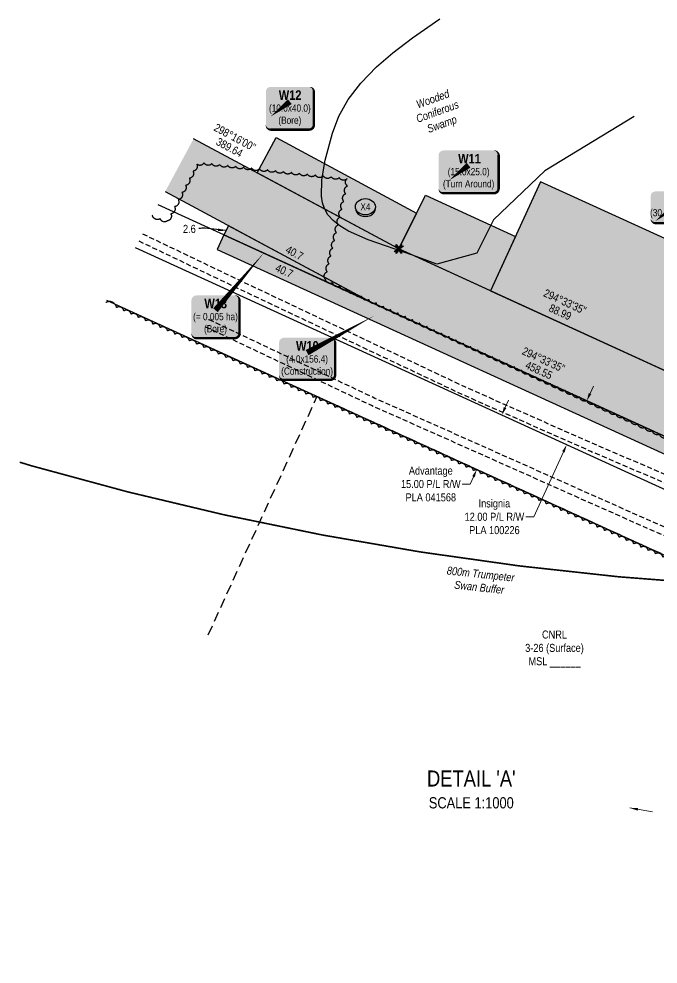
# Model space of a CAD drawing. Extents: x 333858 to 342713, y 6154085 to 6163590.
# Drawn here: x 335805 to 336603, y 6154241 to 6155421 of the extents above; entities that cross this region are included whole.
import ezdxf
from ezdxf.enums import TextEntityAlignment as Align

# ---------------------------------------------------------------- set-up
doc = ezdxf.new("R2010")
doc.units = 0
doc.header["$LTSCALE"] = 5
doc.header["$PDSIZE"] = 0.5
for name, pattern in [('0', [1, 1, 0]), ('DASHDOT2', [12.7, 6.35, -3.175, 0, -3.175]), ('foc-ACCESSROAD', [3.75, 2.5, -1.25]), ('UG_PIPE', [1.875, 1.25, -0.625])]:
    doc.linetypes.add(name, pattern=pattern)
doc.layers.get('Defpoints').update_dxf_attribs({"color": 9})
for name, color, linetype in [('AS-PIPE-UG', 44, 'UG_PIPE'), ('AS-WILDLIFE', 131, 'DASHDOT2'), ('C-WS', 13, 'foc-ACCESSROAD'), ('DETAIL-T', 7, 'Continuous'), ('F-RW', 190, 'Continuous'), ('L-BD', 7, 'Continuous'), ('L-BD1', 253, 'Continuous'), ('L-MON', 1, 'Continuous'), ('P-CROSSINGS', 250, 'Continuous'), ('P-PROPOSED', 10, 'Continuous'), ('P-PROPOSED-H', 21, 'Continuous'), ('P-TEMP-BLOCKS', 250, 'Continuous'), ('P-TEMP-BLUE', 146, 'Continuous'), ('P-TEMP-BLUE-T', 146, 'Continuous'), ('P-WORKAREA', 113, 'Continuous'), ('P-WORKAREA-H', 111, 'Continuous'), ('T-BUSH', 110, '0'), ('WETLAND', 143, 'Continuous'), ('WETLAND-T', 146, 'Continuous')]:
    doc.layers.add(name, color=color, linetype=linetype)
for name, color, linetype, lineweight in [('C-AR-T', 13, 'Continuous', 9), ('F-RW-T', 190, 'Continuous', 9), ('T-TEXT', 48, 'Continuous', 18)]:
    doc.layers.add(name, color=color, linetype=linetype, lineweight=lineweight)
doc.layers.add('P-TEMP-BLUE-H', color=7, linetype='Continuous', true_color=0x99e6ff)
doc.styles.add('80', font='ARIALN.TTF', dxfattribs={"height": 10})
doc.styles.add('80CG', font='ARIALN.TTF', dxfattribs={"height": 10})
doc.styles.add('80L', font='ARIALN.TTF', dxfattribs={"height": 10})
doc.styles.add('80LS', font='ARIALNI.TTF', dxfattribs={"height": 10})
doc.styles.add('BOLD', font='ARIALNB.TTF')
doc.styles.add('Crossing', font='ARIALN.TTF', dxfattribs={"height": 10})
doc.styles.get("Standard").update_dxf_attribs({"font": 'ARIALN.TTF'})
doc.dimstyles.new('Compass 5 000', dxfattribs={"dimscale": 5, "dimtxt": 9, "dimasz": 2, "dimexe": 0.2, "dimexo": 0.0625, "dimgap": 0.5, "dimtad": 0, "dimtih": 1, "dimtoh": 1, "dimzin": 0, "dimdsep": 46, "dimtxsty": '80CG', "dimcen": 0.1, "dimse1": 1, "dimse2": 1, "dimclrd": 256, "dimclrt": 256, "dimaunit": 1, "dimadec": 4, "dimazin": 0, "dimtfac": 0.06, "dimtofl": 0, "dimtmove": 0, "dimatfit": 1, "dimfxl": 0.2, "dimtolj": 1, "dimtzin": 0, "dimlwd": -1, "dimarcsym": 0})

# ---------------------------------------------------------------- blocks, each defined once
blk = doc.blocks.new('*U494')
at = {"true_color": 0x99e6ff}
h = blk.add_hatch(color=141, dxfattribs=at)
edge = h.paths.add_edge_path()
edge.add_line((-31.5, -34.9), (31.5, -34.9))
edge.add_arc((31.5, -28.9), 6, 270, 360)
edge.add_line((37.5, -28.9), (37.5, 12.5))
edge.add_arc((31.5, 12.5), 6, 0, 90)
edge.add_line((31.5, 18.5), (-31.5, 18.5))
edge.add_arc((-31.5, 12.5), 6, 90, 180)
edge.add_line((-37.5, 12.5), (-37.5, -28.9))
edge.add_arc((-31.5, -28.9), 6, 180, 270)
at = {"color": 250, "flags": 128}
blk.add_lwpolyline([(-31.5, -34.9, 3, 3, 0), (31.5, -34.9, 3, 3, 0.414214), (37.5, -28.9, 3, 3, 0), (37.5, 12.5, 3, 0, 0.414214), (31.5, 18.5, 0, 0, 0), (-31.5, 18.5, 0, 0, 0.414214), (-37.5, 12.5, 0, 0, 0), (-37.5, -28.9, 0, 3, 0.414214)], format="xyseb", close=True, dxfattribs=at)
at = {"flags": 128}
blk.add_lwpolyline([(-24.2, -18.7, 0, 7.5, 0), (0, 0, 0, 0, 0)], format="xyseb", dxfattribs=at)
at = {"color": 250}
for tag, p, height, style in [('TEMP_AREA_W1_001', (-9.2, 2.2), 12, 'BOLD'), ('ENTER_TEXT_001', (-30.7, -12.5), 9, '80')]:
    blk.add_attdef(tag, p, '', height=height, dxfattribs=dict(at, style=style))
blk = doc.blocks.new('*U493')
at = {"true_color": 0x99e6ff}
h = blk.add_hatch(color=141, dxfattribs=at)
edge = h.paths.add_edge_path()
edge.add_line((-24, -34.9), (24, -34.9))
edge.add_arc((24, -28.9), 6, 270, 360)
edge.add_line((30, -28.9), (30, 12.5))
edge.add_arc((24, 12.5), 6, 0, 90)
edge.add_line((24, 18.5), (-24, 18.5))
edge.add_arc((-24, 12.5), 6, 90, 180)
edge.add_line((-30, 12.5), (-30, -28.9))
edge.add_arc((-24, -28.9), 6, 180, 270)
at = {"color": 250, "flags": 128}
blk.add_lwpolyline([(-24, -34.9, 3, 3, 0), (24, -34.9, 3, 3, 0.414214), (30, -28.9, 3, 3, 0), (30, 12.5, 3, 0, 0.414214), (24, 18.5, 0, 0, 0), (-24, 18.5, 0, 0, 0.414214), (-30, 12.5, 0, 0, 0), (-30, -28.9, 0, 3, 0.414214)], format="xyseb", close=True, dxfattribs=at)
at = {"flags": 128}
blk.add_lwpolyline([(-24.2, -18.7, 0, 7.5, 0), (0, 0, 0, 0, 0)], format="xyseb", dxfattribs=at)
at = {"color": 250}
for tag, p, height, style in [('TEMP_AREA_W1_001', (-9.2, 2.2), 12, 'BOLD'), ('ENTER_TEXT_001', (-30.7, -12.5), 9, '80')]:
    blk.add_attdef(tag, p, '', height=height, dxfattribs=dict(at, style=style))
blk = doc.blocks.new('*U525')
at = {"true_color": 0x99e6ff}
h = blk.add_hatch(color=141, dxfattribs=at)
edge = h.paths.add_edge_path()
edge.add_line((-24, -34.9), (24, -34.9))
edge.add_arc((24, -28.9), 6, 270, 360)
edge.add_line((30, -28.9), (30, 12.5))
edge.add_arc((24, 12.5), 6, 0, 90)
edge.add_line((24, 18.5), (-24, 18.5))
edge.add_arc((-24, 12.5), 6, 90, 180)
edge.add_line((-30, 12.5), (-30, -28.9))
edge.add_arc((-24, -28.9), 6, 180, 270)
at = {"flags": 128}
blk.add_lwpolyline([(61.7, 73.2, 0, 7.5, 0), (0, 0, 0, 0, 0)], format="xyseb", dxfattribs=at)
at = {"color": 250, "flags": 128}
blk.add_lwpolyline([(-24, -34.9, 3, 3, 0), (24, -34.9, 3, 3, 0.414214), (30, -28.9, 3, 3, 0), (30, 12.5, 3, 0, 0.414214), (24, 18.5, 0, 0, 0), (-24, 18.5, 0, 0, 0.414214), (-30, 12.5, 0, 0, 0), (-30, -28.9, 0, 3, 0.414214)], format="xyseb", close=True, dxfattribs=at)
at = {"color": 250}
for tag, p, height, style in [('TEMP_AREA_W1_001', (-9.2, 2.2), 12, 'BOLD'), ('ENTER_TEXT_001', (-30.7, -12.5), 9, '80')]:
    blk.add_attdef(tag, p, '', height=height, dxfattribs=dict(at, style=style))
blk = doc.blocks.new('*U500')
at = {"true_color": 0x99e6ff}
h = blk.add_hatch(color=141, dxfattribs=at)
edge = h.paths.add_edge_path()
edge.add_line((-24, -21.1), (24, -21.1))
edge.add_arc((24, -15.1), 6, 270, 360)
edge.add_line((30, -15.1), (30, 12.5))
edge.add_arc((24, 12.5), 6, 0, 90)
edge.add_line((24, 18.5), (-24, 18.5))
edge.add_arc((-24, 12.5), 6, 90, 180)
edge.add_line((-30, 12.5), (-30, -15.1))
edge.add_arc((-24, -15.1), 6, 180, 270)
at = {"color": 250, "flags": 128}
blk.add_lwpolyline([(-24, -21.1, 3, 3, 0), (24, -21.1, 3, 3, 0.414214), (30, -15.1, 3, 3, 0), (30, 12.5, 3, 0, 0.414214), (24, 18.5, 0, 0, 0), (-24, 18.5, 0, 0, 0.414214), (-30, 12.5, 0, 0, 0), (-30, -15.1, 0, 3, 0.414214)], format="xyseb", close=True, dxfattribs=at)
at = {"flags": 128}
blk.add_lwpolyline([(-24.2, -18.7, 0, 7.5, 0), (0, 0, 0, 0, 0)], format="xyseb", dxfattribs=at)
at = {"color": 250}
for tag, p, height, style in [('TEMP_AREA_W1_001', (-9.2, 2.2), 12, 'BOLD'), ('ENTER_TEXT_001', (-30.7, -12.5), 9, '80')]:
    blk.add_attdef(tag, p, '', height=height, dxfattribs=dict(at, style=style))
blk = doc.blocks.new('*U524')
h = blk.add_hatch(color=111)
edge = h.paths.add_edge_path()
edge.add_line((-29, -34), (29, -34))
edge.add_arc((29, -28), 6, 270, 360)
edge.add_line((35, -28), (35, 12.5))
edge.add_arc((29, 12.5), 6, 0, 90)
edge.add_line((29, 18.5), (-29, 18.5))
edge.add_arc((-29, 12.5), 6, 90, 180)
edge.add_line((-35, 12.5), (-35, -28))
edge.add_arc((-29, -28), 6, 180, 270)
at = {"flags": 128}
blk.add_lwpolyline([(84.5, 46.4, 0, 7.5, 0), (0, 0, 0, 0, 0)], format="xyseb", dxfattribs=at)
at = {"color": 250, "flags": 128}
blk.add_lwpolyline([(-29, -34, 3, 3, 0), (29, -34, 3, 3, 0.414214), (35, -28, 3, 3, 0), (35, 12.5, 3, 0, 0.414214), (29, 18.5, 0, 0, 0), (-29, 18.5, 0, 0, 0.414214), (-35, 12.5, 0, 0, 0), (-35, -28, 0, 3, 0.414214)], format="xyseb", close=True, dxfattribs=at)
at = {"color": 250}
for tag, p, height, style in [('TEMP_AREA_W1_001', (-9.2, 2.2), 12, 'BOLD'), ('ENTER_TEXT_001', (-30.7, -12.5), 9, '80')]:
    blk.add_attdef(tag, p, '', height=height, dxfattribs=dict(at, style=style))
blk = doc.blocks.new('TEMP')
h = blk.add_hatch(color=255)
h.dxf.hatch_style = 1
h.paths.add_polyline_path([(0, 0.25), (-0.67, 1.15), (-0.67, 0.67), (-1.15, 0.67), (-0.25, 0), (-1.15, -0.67), (-0.67, -0.67), (-0.67, -1.15), (0, -0.25), (0.67, -1.15), (0.67, -0.67), (1.15, -0.67), (0.25, 0), (1.15, 0.67), (0.67, 0.67), (0.67, 1.15)])
h.paths.add_polyline_path([(0.57, 0.85), (0.57, 0.57), (0.85, 0.57), (0.08, 0), (0.85, -0.57), (0.57, -0.57), (0.57, -0.85), (0, -0.08), (-0.57, -0.85), (-0.57, -0.57), (-0.85, -0.57), (-0.08, 0), (-0.85, 0.57), (-0.57, 0.57), (-0.57, 0.85), (0, 0.08)], flags=16)
h = blk.add_hatch(color=1)
h.dxf.hatch_style = 1
h.paths.add_polyline_path([(0, 0.08), (-0.57, 0.85), (-0.57, 0.57), (-0.85, 0.57), (-0.08, 0), (-0.85, -0.57), (-0.57, -0.57), (-0.57, -0.85), (0, -0.08), (0.57, -0.85), (0.57, -0.57), (0.85, -0.57), (0.08, 0), (0.85, 0.57), (0.57, 0.57), (0.57, 0.85)])
at = {"color": 1}
for p, q in [((-0.08, 0), (0.08, 0)), ((0, 0.08), (0, -0.08))]:
    blk.add_line(p, q, dxfattribs=at)
at = {"color": 255, "flags": 128}
blk.add_lwpolyline([(-0.25, 0), (-1.15, 0.67), (-0.67, 0.67), (-0.67, 1.15), (0, 0.25), (0.67, 1.15), (0.67, 0.67), (1.15, 0.67), (0.25, 0), (1.15, -0.67), (0.67, -0.67), (0.67, -1.15), (0, -0.25), (-0.67, -1.15), (-0.67, -0.67), (-1.15, -0.67)], close=True, dxfattribs=at)
at = {"color": 1, "flags": 128}
blk.add_lwpolyline([(-0.08, 0), (-0.85, 0.57), (-0.57, 0.57), (-0.57, 0.85), (0, 0.08), (0.57, 0.85), (0.57, 0.57), (0.85, 0.57), (0.08, 0), (0.85, -0.57), (0.57, -0.57), (0.57, -0.85), (0, -0.08), (-0.57, -0.85), (-0.57, -0.57), (-0.85, -0.57)], close=True, dxfattribs=at)
blk = doc.blocks.new('xing2')
h = blk.add_hatch(color=50)
h.dxf.hatch_style = 1
edge = h.paths.add_edge_path()
edge.add_ellipse((0, 0), major_axis=(-12.5, 0), ratio=0.816297, start_angle=0, end_angle=360)
h = blk.add_hatch(color=250)
h.dxf.hatch_style = 1
edge = h.paths.add_edge_path()
edge.add_ellipse((0, -2), major_axis=(-12.5, 0), ratio=0.816297, start_angle=0, end_angle=180)
edge.add_line((12.5, -2), (12.5, 0))
edge.add_ellipse((0, 0), major_axis=(-12.5, 0), ratio=0.816297, start_angle=0, end_angle=180, ccw=False)
edge.add_line((-12.5, 0), (-12.5, -2))
at = {"color": 250}
blk.add_ellipse((0, 0), major_axis=(-12.5, 0), ratio=0.816297, dxfattribs=at)
blk.add_ellipse((0, -2), major_axis=(-12.5, 0), ratio=0.816297, start_param=0, end_param=3.141593, dxfattribs=at)
at = {"color": 250, "style": 'Crossing'}
blk.add_attdef('CROSSING', text='', height=9, dxfattribs=at).set_placement((0.1, 0), align=Align.MIDDLE_CENTER)
at = {"color": 250, "style": 'Crossing', "flags": 1}
for tag, p in [('OWNER', (0.1, -12.5)), ('DESCRIPTION', (0.1, -25.8)), ('LOCATION', (0.1, -39.3)), ('DWG_REF', (0.1, -52.8))]:
    blk.add_attdef(tag, text='', height=9, dxfattribs=at).set_placement(p, align=Align.MIDDLE_CENTER)
blk = doc.blocks.new('*D665')
at = {"layer": 'Defpoints', "color": 0, "transparency": 16777216}
for p in [(336418.9, 6154921.5), (336376.7, 6154858.3), (336387.7, 6154853.3)]:
    blk.add_point(p, dxfattribs=at)
at = {"layer": 'F-RW-T', "transparency": 16777216}
for p, q in [((336412, 6154935.6), (336416.2, 6154944.7)), ((336372.6, 6154849.2), (336368.4, 6154840.1)), ((336368.4, 6154840.1), (336358.4, 6154840.1))]:
    blk.add_line(p, q, dxfattribs=at)
for points in [[(336410.5, 6154936.3), (336413.6, 6154934.9), (336407.9, 6154926.5)], [(336371, 6154849.9), (336374.1, 6154848.5), (336376.7, 6154858.3)]]:
    blk.add_solid(points, dxfattribs=at)
at = {"layer": 'F-RW-T', "transparency": 16777216, "insert": (336319.3, 6154840.1), "char_height": 10, "attachment_point": 5, "style": '80CG'}
blk.add_mtext('\\A1;Advantage\\P15.00 P/L R/W\\PPLA 041568', dxfattribs=at)
blk = doc.blocks.new('*D666')
at = {"layer": 'Defpoints', "color": 0, "transparency": 16777216}
for p in [(336513.9, 6154944), (336552.3, 6154926.5), (336527.4, 6154871.9)]:
    blk.add_point(p, dxfattribs=at)
at = {"layer": 'F-RW-T', "transparency": 16777216}
for p, q in [((336518.1, 6154953.1), (336522.3, 6154962.2)), ((336484.9, 6154880.3), (336447.8, 6154799.2)), ((336447.8, 6154799.2), (336437.8, 6154799.2))]:
    blk.add_line(p, q, dxfattribs=at)
for points in [[(336516.6, 6154953.8), (336519.6, 6154952.4), (336513.9, 6154944)], [(336483.3, 6154881), (336486.4, 6154879.6), (336489, 6154889.4)]]:
    blk.add_solid(points, dxfattribs=at)
at = {"layer": 'F-RW-T', "transparency": 16777216, "insert": (336398.7, 6154799.2), "char_height": 10, "attachment_point": 5, "style": '80CG'}
blk.add_mtext('\\A1;Insignia\\P12.00 P/L R/W\\PPLA 100226', dxfattribs=at)

msp = doc.modelspace()

# ---------------------------------------------------------------- hatches: boundary and pattern name
at = {"layer": 'P-PROPOSED-H'}
h = msp.add_hatch(color=256, dxfattribs=at)
h.dxf.hatch_style = 1
h.paths.add_polyline_path([(336941.996, 6154240.671), (337204.632, 6154821.94), (336937.292, 6154942.706), (336816.115, 6154998.077), (336683.876, 6154948.787), (336279.256, 6155133.691), (336023.215, 6155271.363), (335987.704, 6155205.319), (336245.887, 6155066.496), (336589.854, 6154909.309), (336680.961, 6154867.675), (336813.201, 6154916.966), (336906.274, 6154874.436), (337037.084, 6154815.346), (336805.328, 6154302.422)])
at = {"layer": 'P-TEMP-BLUE-H'}
h = msp.add_hatch(color=256, dxfattribs=at)
h.dxf.hatch_style = 1
h.paths.add_polyline_path([(336279.256, 6155133.691), (336102.43, 6155228.769), (336126.099, 6155272.801), (336301.505, 6155178.486)])
h = msp.add_hatch(color=256, dxfattribs=at)
h.dxf.hatch_style = 1
h.paths.add_polyline_path([(336729.167, 6155092.978), (336456.362, 6155217.644), (336394.028, 6155081.242), (336666.834, 6154956.575)])
h = msp.add_hatch(color=256, dxfattribs=at)
h.dxf.hatch_style = 1
h.paths.add_polyline_path([(336394.028, 6155081.242), (336279.256, 6155133.691), (336312.63, 6155200.883), (336425.195, 6155149.443)])
h = msp.add_hatch(color=256, dxfattribs=at)
h.dxf.hatch_style = 1
h.paths.add_polyline_path([(336060.692, 6155151.126), (336245.887, 6155066.496), (336066.916, 6155162.703)])
at = {"layer": 'P-WORKAREA-H'}
h = msp.add_hatch(color=256, dxfattribs=at)
h.dxf.hatch_style = 1
h.paths.add_polyline_path([(336060.692, 6155151.126), (336052.381, 6155132.939), (336763.414, 6154808.011), (336771.724, 6154826.198)])

# ---------------------------------------------------------------- linework, layer by layer
at = {"layer": 'AS-PIPE-UG', "flags": 128}
for points in [[(335959.367, 6155152.609), (336079.717, 6155095.06), (336362.355, 6154961.398), (336523.21, 6154890.165), (336702.082, 6154813.836), (336843.758, 6154751.575), (336997.83, 6154677.884), (337246.531, 6154567.134), (337277.538, 6154553.079)], [(335954.628, 6155143.793), (336075.423, 6155086.031), (336358.193, 6154952.306), (336519.223, 6154880.996), (336698.108, 6154804.661), (336839.588, 6154742.486), (336993.638, 6154668.806), (337242.463, 6154558.001), (337273.422, 6154543.968)], [(337249.861, 6154491.812), (337223.985, 6154503.696), (336989.482, 6154607.388), (336804.252, 6154688.323), (336638.533, 6154763.041), (336490.472, 6154828.87), (336245.452, 6154938.056), (336037.876, 6155036.436)], [(337253.977, 6154500.924), (337228.093, 6154512.811), (336993.505, 6154616.541), (336808.308, 6154697.461), (336642.618, 6154772.166), (336494.533, 6154838.006), (336249.628, 6154947.141), (336042.158, 6155045.471)]]:
    msp.add_lwpolyline(points, dxfattribs=at)
at = {"layer": 'AS-WILDLIFE', "const_width": 2, "flags": 128}
msp.add_lwpolyline([(336708.49, 6154346.176), (336750.316, 6154377.548), (336836.742, 6154440.594), (336924.882, 6154501.221), (337014.67, 6154559.381), (337106.036, 6154615.03), (337198.909, 6154668.124), (337293.219, 6154718.623), (337046.314, 6154707.143), (337001.899, 6154706.894), (336926.991, 6154706.889), (336802.474, 6154708.822), (336678.078, 6154714.632), (336553.923, 6154724.313), (336430.13, 6154737.857), (336306.819, 6154755.249), (336184.109, 6154776.473), (336062.12, 6154801.509), (335940.97, 6154830.332), (335820.777, 6154862.914), (335806.052, 6154867.402)], dxfattribs=at)
at = {"layer": 'C-WS', "flags": 128}
msp.add_lwpolyline([(337238.515, 6154466.695), (336809.155, 6154660.694), (336177.17, 6154949.499), (336039.588, 6154648.408)], dxfattribs=at)
at = {"layer": 'F-RW', "flags": 128}
for points in [[(337294.081, 6154589.7), (336864.993, 6154783.576), (335978.709, 6155188.591)], [(335950.246, 6155135.643), (336840.176, 6154728.962), (337269.385, 6154535.031)]]:
    msp.add_lwpolyline(points, dxfattribs=at)
at = {"layer": 'F-RW'}
for points in [[(335950.246, 6155135.643), (336840.176, 6154728.962), (337269.385, 6154535.031)], [(337238.515, 6154466.695), (336809.155, 6154660.694), (335914.668, 6155069.457)]]:
    msp.add_lwpolyline(points, dxfattribs=at)
at = {"layer": 'P-PROPOSED', "flags": 128}
for points in [[(336941.996, 6154240.671), (337204.632, 6154821.94), (336937.292, 6154942.706), (336816.115, 6154998.077), (336683.876, 6154948.787), (336279.256, 6155133.691), (336023.215, 6155271.363)], [(335987.704, 6155205.319), (336245.887, 6155066.496), (336589.854, 6154909.309), (336680.961, 6154867.675), (336813.201, 6154916.966), (336906.274, 6154874.436), (337037.084, 6154815.346), (336805.328, 6154302.422)]]:
    msp.add_lwpolyline(points, dxfattribs=at)
at = {"layer": 'P-TEMP-BLUE', "flags": 128}
for points in [[(336279.256, 6155133.691), (336102.43, 6155228.769), (336126.099, 6155272.801), (336301.505, 6155178.486)], [(336729.167, 6155092.978), (336456.362, 6155217.644), (336394.028, 6155081.242), (336666.834, 6154956.575)], [(336394.028, 6155081.242), (336279.256, 6155133.691), (336312.63, 6155200.883), (336425.195, 6155149.443)]]:
    msp.add_lwpolyline(points, close=True, dxfattribs=at)
msp.add_lwpolyline([(336060.692, 6155151.126), (336245.887, 6155066.496), (336066.916, 6155162.703), (336060.692, 6155151.126)], dxfattribs=at)
at = {"layer": 'P-WORKAREA', "flags": 128}
msp.add_lwpolyline([(336060.692, 6155151.126), (336052.381, 6155132.939), (336763.414, 6154808.011), (336771.724, 6154826.198)], close=True, dxfattribs=at)
at = {"layer": 'T-BUSH', "flags": 128}
for points in [[(337295.337, 6154592.481, -0.32690206), (337290.024, 6154597.354, -0.52056705), (337280.872, 6154601.379, -0.52056705), (337271.72, 6154605.404, -0.52056705), (337262.568, 6154609.429, -0.52056705), (337253.416, 6154613.454, -0.52056705), (337244.263, 6154617.478, -0.52056705), (337235.111, 6154621.503, -0.52056705), (337225.959, 6154625.528, -0.52056705), (337216.807, 6154629.553, -0.52056705), (337207.656, 6154633.58, -0.52056705), (337198.507, 6154637.611, -0.52056705), (337189.357, 6154641.642, -0.52056705), (337180.208, 6154645.673, -0.52056705), (337171.058, 6154649.704, -0.52056705), (337161.909, 6154653.735, -0.52056705), (337152.76, 6154657.766, -0.52056705), (337143.61, 6154661.798, -0.52056705), (337134.461, 6154665.829, -0.52056705), (337125.312, 6154669.86, -0.52056705), (337116.162, 6154673.891, -0.52056705), (337107.013, 6154677.922, -0.52056705), (337097.863, 6154681.953, -0.52056705), (337088.714, 6154685.984, -0.52056705), (337079.565, 6154690.015, -0.52056705), (337070.415, 6154694.046, -0.52056705), (337061.266, 6154698.077, -0.52056705), (337052.117, 6154702.108, -0.52056705), (337042.967, 6154706.139, -0.52056705), (337033.818, 6154710.171, -0.52056705), (337024.669, 6154714.202, -0.52056705), (337015.519, 6154718.233, -0.52056705), (337006.37, 6154722.264, -0.52056705), (336997.22, 6154726.295, -0.52056705), (336988.071, 6154730.326, -0.52056705), (336978.922, 6154734.357, -0.52056705), (336969.772, 6154738.388, -0.52056705), (336960.623, 6154742.419, -0.52056705), (336951.474, 6154746.45, -0.52056705), (336942.324, 6154750.481, -0.52056705), (336933.175, 6154754.513, -0.52056705), (336924.025, 6154758.544, -0.52056705), (336914.876, 6154762.575, -0.52056705), (336905.727, 6154766.606, -0.52056705), (336896.577, 6154770.637, -0.52056705), (336887.428, 6154774.668, -0.52056705), (336878.279, 6154778.699, -0.52056705), (336869.129, 6154782.73, -0.52056705), (336859.98, 6154786.761, -0.52056705), (336850.831, 6154790.792, -0.52056705), (336841.681, 6154794.823, -0.52056705), (336832.532, 6154798.854, -0.52056705), (336823.382, 6154802.886, -0.52056705), (336814.233, 6154806.917, -0.52056705), (336805.084, 6154810.948, -0.52056705), (336795.934, 6154814.979, -0.52056705), (336786.785, 6154819.01, -0.52056705), (336777.636, 6154823.041, -0.52056705), (336768.486, 6154827.072, -0.52056705), (336759.337, 6154831.103, -0.52056705), (336750.25, 6154835.272, -0.52056705), (336741.176, 6154839.472, -0.52056705), (336732.103, 6154843.671, -0.52056705), (336723.03, 6154847.871, -0.52056705), (336713.957, 6154852.071, -0.52056705), (336704.884, 6154856.27, -0.52056705), (336695.81, 6154860.47, -0.52056705), (336686.737, 6154864.67, -0.52056705), (336677.664, 6154868.87, -0.52056705), (336668.591, 6154873.069, -0.52056705), (336659.518, 6154877.269, -0.52056705), (336650.444, 6154881.469, -0.52056705), (336641.371, 6154885.668, -0.52056705), (336632.298, 6154889.868, -0.52056705), (336623.225, 6154894.068, -0.52056705), (336614.152, 6154898.268, -0.52056705), (336605.078, 6154902.467, -0.52056705), (336596.005, 6154906.667, -0.52056705), (336586.932, 6154910.867, -0.52056705), (336577.859, 6154915.066, -0.52056705), (336568.786, 6154919.266, -0.52056705), (336559.712, 6154923.466, -0.52056705), (336550.639, 6154927.666, -0.52056705), (336541.566, 6154931.865, -0.52056705), (336532.493, 6154936.065, -0.52056705), (336523.42, 6154940.265, -0.52056705), (336514.346, 6154944.464, -0.52056705), (336505.273, 6154948.664, -0.52056705), (336496.2, 6154952.864, -0.52056705), (336487.127, 6154957.064, -0.52056705), (336478.054, 6154961.263, -0.52056705), (336468.98, 6154965.463, -0.52056705), (336459.907, 6154969.663, -0.52056705), (336450.834, 6154973.862, -0.52056705), (336441.761, 6154978.062, -0.52056705), (336432.687, 6154982.262, -0.52056705), (336423.614, 6154986.462, -0.52056705), (336414.541, 6154990.661, -0.52056705), (336405.468, 6154994.861, -0.52056705), (336396.395, 6154999.061, -0.52056705), (336387.321, 6155003.26, -0.52056705), (336378.248, 6155007.46, -0.52056705), (336369.175, 6155011.66, -0.52056705), (336360.102, 6155015.86, -0.52056705), (336351.029, 6155020.059, -0.52056705), (336341.955, 6155024.259, -0.52056705), (336332.882, 6155028.459, -0.52056705), (336323.809, 6155032.658, -0.52056705), (336314.736, 6155036.858, -0.52056705), (336305.663, 6155041.058, -0.52056705), (336296.589, 6155045.258, -0.52056705), (336287.516, 6155049.457, -0.52056705), (336278.443, 6155053.657, -0.52056705), (336269.37, 6155057.857, -0.52056705), (336260.297, 6155062.056, -0.52056705), (336251.223, 6155066.256, -0.52056705), (336242.15, 6155070.456, -0.52056705), (336233.077, 6155074.655, -0.52056705), (336224.004, 6155078.855, -0.52056705), (336214.931, 6155083.055, -0.52056705), (336205.857, 6155087.255, -0.52056705), (336196.784, 6155091.454, -0.52056705), (336187.762, 6155095.679, -0.52056705), (336190.058, 6155105.41, -0.52056705), (336192.354, 6155115.141, -0.52056705), (336194.649, 6155124.872, -0.52056705), (336196.945, 6155134.603, -0.52056705), (336199.241, 6155144.334, -0.52056705), (336201.537, 6155154.064, -0.52056705), (336203.832, 6155163.795, -0.52056705), (336206.128, 6155173.526, -0.52056705), (336208.424, 6155183.257, -0.52056705), (336210.719, 6155192.988, -0.52056705), (336213.015, 6155202.719, -0.52056705), (336215.311, 6155212.45, -0.52056705), (336214.89, 6155221.538, -0.52056705), (336204.978, 6155222.752, -0.52056705), (336195.039, 6155223.842, -0.52056705), (336185.101, 6155224.931, -0.52056705), (336175.162, 6155226.021, -0.52056705), (336165.224, 6155227.111, -0.52056705), (336155.285, 6155228.201, -0.52056705), (336145.347, 6155229.29, -0.52056705), (336135.408, 6155230.38, -0.52056705), (336125.47, 6155231.47, -0.52056705), (336115.531, 6155232.56, -0.52056705), (336105.593, 6155233.649, -0.52056705), (336095.654, 6155234.739, -0.52056705), (336085.716, 6155235.829, -0.52056705), (336075.778, 6155236.918, -0.52056705), (336065.839, 6155238.008, -0.52056705), (336055.901, 6155239.098, -0.52056705), (336045.962, 6155240.188, -0.52056705), (336036.024, 6155241.277, -0.52056705), (336027.058, 6155239.663, -0.52056705), (336022.445, 6155230.792, -0.52056705), (336017.832, 6155221.922, -0.52056705), (336013.219, 6155213.052, -0.52056705), (336008.606, 6155204.182, -0.52056705), (336003.993, 6155195.311, -0.52056705), (335999.381, 6155186.441, -0.52056705), (335994.768, 6155177.571, -0.52056705), (335990.155, 6155168.701, -0.52056705), (335981.518, 6155171.357, -0.52056705), (335971.578, 6155175.791)], [(337237.28, 6154463.962, 0.52056705), (337228.169, 6154468.078, 0.52056705), (337219.058, 6154472.195, 0.52056705), (337209.947, 6154476.312, 0.52056705), (337200.836, 6154480.429, 0.52056705), (337191.725, 6154484.545, 0.52056705), (337182.613, 6154488.662, 0.52056705), (337173.502, 6154492.779, 0.52056705), (337164.391, 6154496.896, 0.52056705), (337155.28, 6154501.012, 0.52056705), (337146.169, 6154505.129, 0.52056705), (337137.058, 6154509.246, 0.52056705), (337127.946, 6154513.362, 0.52056705), (337118.835, 6154517.479, 0.52056705), (337109.724, 6154521.596, 0.52056705), (337100.613, 6154525.713, 0.52056705), (337091.502, 6154529.829, 0.52056705), (337082.391, 6154533.946, 0.52056705), (337073.279, 6154538.063, 0.52056705), (337064.168, 6154542.179, 0.52056705), (337055.057, 6154546.296, 0.52056705), (337045.946, 6154550.413, 0.52056705), (337036.835, 6154554.53, 0.52056705), (337027.724, 6154558.646, 0.52056705), (337018.612, 6154562.763, 0.52056705), (337009.501, 6154566.88, 0.52056705), (337000.39, 6154570.996, 0.52056705), (336991.279, 6154575.113, 0.52056705), (336982.168, 6154579.23, 0.52056705), (336973.057, 6154583.347, 0.52056705), (336963.946, 6154587.463, 0.52056705), (336954.834, 6154591.58, 0.52056705), (336945.723, 6154595.697, 0.52056705), (336936.612, 6154599.813, 0.52056705), (336927.501, 6154603.93, 0.52056705), (336918.39, 6154608.047, 0.52056705), (336909.279, 6154612.164, 0.52056705), (336900.167, 6154616.28, 0.52056705), (336891.056, 6154620.397, 0.52056705), (336881.945, 6154624.514, 0.52056705), (336872.834, 6154628.631, 0.52056705), (336863.723, 6154632.747, 0.52056705), (336854.612, 6154636.864, 0.52056705), (336845.5, 6154640.981, 0.52056705), (336836.389, 6154645.097, 0.52056705), (336827.278, 6154649.214, 0.52056705), (336818.167, 6154653.331, 0.52056705), (336809.056, 6154657.448, 0.52056705), (336799.96, 6154661.598, 0.52056705), (336790.867, 6154665.754, 0.52056705), (336781.773, 6154669.909, 0.52056705), (336772.68, 6154674.065, 0.52056705), (336763.586, 6154678.22, 0.52056705), (336754.493, 6154682.376, 0.52056705), (336745.399, 6154686.532, 0.52056705), (336736.306, 6154690.687, 0.52056705), (336727.212, 6154694.843, 0.52056705), (336718.118, 6154698.998, 0.52056705), (336709.025, 6154703.154, 0.52056705), (336699.931, 6154707.309, 0.52056705), (336690.838, 6154711.465, 0.52056705), (336681.744, 6154715.62, 0.52056705), (336672.651, 6154719.776, 0.52056705), (336663.557, 6154723.932, 0.52056705), (336654.464, 6154728.087, 0.52056705), (336645.37, 6154732.243, 0.52056705), (336636.277, 6154736.398, 0.52056705), (336627.183, 6154740.554, 0.52056705), (336618.09, 6154744.709, 0.52056705), (336608.996, 6154748.865, 0.52056705), (336599.903, 6154753.021, 0.52056705), (336590.809, 6154757.176, 0.52056705), (336581.716, 6154761.332, 0.52056705), (336572.622, 6154765.487, 0.52056705), (336563.529, 6154769.643, 0.52056705), (336554.435, 6154773.798, 0.52056705), (336545.342, 6154777.954, 0.52056705), (336536.248, 6154782.109, 0.52056705), (336527.155, 6154786.265, 0.52056705), (336518.061, 6154790.421, 0.52056705), (336508.968, 6154794.576, 0.52056705), (336499.874, 6154798.732, 0.52056705), (336490.781, 6154802.887, 0.52056705), (336481.687, 6154807.043, 0.52056705), (336472.594, 6154811.198, 0.52056705), (336463.5, 6154815.354, 0.52056705), (336454.407, 6154819.509, 0.52056705), (336445.313, 6154823.665, 0.52056705), (336436.22, 6154827.821, 0.52056705), (336427.126, 6154831.976, 0.52056705), (336418.033, 6154836.132, 0.52056705), (336408.939, 6154840.287, 0.52056705), (336399.846, 6154844.443, 0.52056705), (336390.752, 6154848.598, 0.52056705), (336381.659, 6154852.754, 0.52056705), (336372.565, 6154856.909, 0.52056705), (336363.472, 6154861.065, 0.52056705), (336354.378, 6154865.221, 0.52056705), (336345.284, 6154869.376, 0.52056705), (336336.191, 6154873.532, 0.52056705), (336327.097, 6154877.687, 0.52056705), (336318.004, 6154881.843, 0.52056705), (336308.91, 6154885.998, 0.52056705), (336299.817, 6154890.154, 0.52056705), (336290.723, 6154894.309, 0.52056705), (336281.63, 6154898.465, 0.52056705), (336272.536, 6154902.621, 0.52056705), (336263.443, 6154906.776, 0.52056705), (336254.349, 6154910.932, 0.52056705), (336245.256, 6154915.087, 0.52056705), (336236.162, 6154919.243, 0.52056705), (336227.069, 6154923.398, 0.52056705), (336217.975, 6154927.554, 0.52056705), (336208.882, 6154931.709, 0.52056705), (336199.788, 6154935.865, 0.52056705), (336190.695, 6154940.021, 0.52056705), (336181.601, 6154944.176, 0.52056705), (336172.508, 6154948.332, 0.52056705), (336163.414, 6154952.487, 0.52056705), (336154.321, 6154956.643, 0.52056705), (336145.227, 6154960.798, 0.52056705), (336136.134, 6154964.954, 0.52056705), (336127.04, 6154969.109, 0.52056705), (336117.947, 6154973.265, 0.52056705), (336108.853, 6154977.421, 0.52056705), (336099.76, 6154981.576, 0.52056705), (336090.666, 6154985.732, 0.52056705), (336081.573, 6154989.887, 0.52056705), (336072.479, 6154994.043, 0.52056705), (336063.386, 6154998.198, 0.52056705), (336054.292, 6155002.354, 0.52056705), (336045.199, 6155006.51, 0.52056705), (336036.105, 6155010.665, 0.52056705), (336027.012, 6155014.821, 0.52056705), (336017.918, 6155018.976, 0.52056705), (336008.825, 6155023.132, 0.52056705), (335999.731, 6155027.287, 0.52056705), (335990.638, 6155031.443, 0.52056705), (335981.544, 6155035.598, 0.52056705), (335972.451, 6155039.754, 0.52056705), (335963.357, 6155043.91, 0.52056705), (335954.263, 6155048.065, 0.52056705), (335945.17, 6155052.221, 0.52056705), (335936.076, 6155056.376, 0.52056705), (335926.983, 6155060.532, 0.52056705), (335913.421, 6155066.729, 0.52056705)]]:
    msp.add_lwpolyline(points, format="xyb", dxfattribs=at)
at = {"layer": 'WETLAND'}
msp.add_lwpolyline([(336573.363, 6155298.956), (336461.49, 6155231.23), (336397.767, 6155169.856), (336376.568, 6155128.502), (336326.861, 6155114.503), (336296.544, 6155125.951), (336241.232, 6155145.156), (336216.641, 6155155.925), (336205.885, 6155162.365), (336197.354, 6155169.148), (336190.923, 6155176.376), (336186.545, 6155184.105), (336184.236, 6155191.354), (336182.931, 6155199.739), (336183.319, 6155220.013), (336187.577, 6155244.762), (336196.433, 6155278.191), (336204.475, 6155299.503), (336216.265, 6155320.281), (336231.901, 6155340.705), (336251.64, 6155361.116), (336271.95, 6155378.786), (336296.394, 6155397.531), (336330.631, 6155420.961)], dxfattribs=at)

# ---------------------------------------------------------------- block references
at = {"layer": 'L-MON', "xscale": 4.999015300000043, "yscale": 4.999015300000043, "zscale": 25.00000000000024}
msp.add_blockref('TEMP', (336279.256, 6155133.691), dxfattribs=at)
at = {"layer": 'P-CROSSINGS', "xscale": 0.99980306, "yscale": 0.99980306, "zscale": 0.99980306}
msp.add_blockref('xing2', (336237.605, 6155186.344), dxfattribs=at).add_auto_attribs({'CROSSING': 'X4'})
at = {"layer": 'P-TEMP-BLOCKS'}
ref = msp.add_blockref('*U493', (336143.33, 6155317.57), dxfattribs=dict(at, xscale=0.99980306, yscale=0.99980306, zscale=0.99980306))
ref.add_attrib('TEMP_AREA_W1_001', 'W12', (336129.524, 6155319.814), dxfattribs={"layer": '0', "color": 250, "height": 11.9976, "style": 'BOLD'})
ref.add_attrib('ENTER_TEXT_001', '(10.0x40.0)', (336117.259, 6155305.102), dxfattribs={"layer": '0', "color": 250, "height": 8.99823, "style": '80'})
ref.add_attrib('ENTER_TEXT_002', '(Bore)', (336129.016, 6155289.952), dxfattribs={"layer": '0', "color": 250, "height": 8.9982, "style": '80'})
ref = msp.add_blockref('*U494', (336366.522, 6155238.193), dxfattribs=dict(at, xscale=0.99980306, yscale=0.99980306, zscale=0.99980306))
ref.add_attrib('TEMP_AREA_W1_001', 'W11', (336353.489, 6155240.437), dxfattribs={"layer": '0', "color": 250, "height": 11.9976, "style": 'BOLD'})
ref.add_attrib('ENTER_TEXT_001', '(15.0x25.0)', (336340.451, 6155225.726), dxfattribs={"layer": '0', "color": 250, "height": 8.99823, "style": '80'})
ref.add_attrib('ENTER_TEXT_002', '(Turn Around)', (336334.445, 6155210.575), dxfattribs={"layer": '0', "color": 250, "height": 8.99823, "style": '80'})
at = {"layer": 'P-TEMP-BLOCKS', "xscale": 0.99980306, "yscale": 0.99980306, "zscale": 0.99980306}
msp.add_blockref('*U500', (336623.727, 6155187.02), dxfattribs=at).add_auto_attribs({'TEMP_AREA_W1_001': 'LD1', 'ENTER_TEXT_001': '(30.0x60.0)'})
at = {"layer": 'P-TEMP-BLOCKS'}
ref = msp.add_blockref('*U525', (336050.488, 6155057.181), dxfattribs=dict(at, xscale=0.99980306, yscale=0.99980306, zscale=0.99980306))
ref.add_attrib('TEMP_AREA_W1_001', 'W13', (336036.629, 6155059.527), dxfattribs={"layer": '0', "color": 250, "height": 11.9976, "style": 'BOLD'})
ref.add_attrib('ENTER_TEXT_001', '(= 0.005 ha)', (336022.551, 6155044.713), dxfattribs={"layer": '0', "color": 250, "height": 8.99823, "style": '80'})
ref.add_attrib('ENTER_TEXT_002', '(Bore)', (336036.174, 6155029.562), dxfattribs={"layer": '0', "color": 250, "height": 8.9982, "style": '80'})
ref = msp.add_blockref('*U524', (336164.875, 6155004.276), dxfattribs=dict(at, xscale=0.99980306, yscale=0.99980306, zscale=0.99980306))
ref.add_attrib('TEMP_AREA_W1_001', 'W10', (336151.061, 6155006.622), dxfattribs={"layer": '0', "color": 250, "height": 11.9976, "style": 'BOLD'})
ref.add_attrib('ENTER_TEXT_001', '(4.0x156.4)', (336138.804, 6154991.809), dxfattribs={"layer": '0', "color": 250, "height": 8.99823, "style": '80'})
ref.add_attrib('ENTER_TEXT_002', '(Construction)', (336132.513, 6154976.652), dxfattribs={"layer": '0', "color": 250, "height": 8.99823, "style": '80'})

# ---------------------------------------------------------------- texts
at = {"layer": 'AS-WILDLIFE', "insert": (336339.606, 6154737.345), "char_height": 9.99806, "attachment_point": 1, "rotation": 353.756323, "style": '80L'}
msp.add_mtext_dynamic_manual_height_columns('\\pi0.48456;{\\fArial Narrow|b0|i1|c0|p34;800m Trumpeter \\P\\pi11.601;Swan Buffer}', width=85.77531, gutter_width=50, heights=[0], dxfattribs=at)
at = {"layer": 'C-AR-T', "insert": (336473.725, 6154634.086), "char_height": 9.99794, "width": 72.60888, "attachment_point": 5, "style": '80CG'}
msp.add_mtext('\\A1;CNRL\\P3-26 (Surface)\\PMSL ______', dxfattribs=at)
at = {"layer": 'DETAIL-T', "color": 3, "insert": (336369.839, 6154458.672), "char_height": 19.99606, "width": 223.81394, "attachment_point": 5, "style": '80CG'}
msp.add_mtext("DETAIL 'A'\\P{\\H0.7x;SCALE 1:1000}", dxfattribs=at)
at = {"layer": 'L-BD', "style": '80L'}
for s, height, p in [("294°33'35''", 9.99803, (336460.194, 6154995.347)), ('458.55', 9.998, (336454.273, 6154982.389))]:
    msp.add_text(s, height=height, rotation=335.4405, dxfattribs=at).set_placement(p, align=Align.MIDDLE)
at = {"layer": 'L-BD1'}
for s, rotation, p in [('298°16\'00"', 331.733075, (336074.732, 6155273.083)), ('389.64', 331.733075, (336067.984, 6155260.535)), ('294°33\'35"', 335.4403, (336486.808, 6155067.825)), ('88.99', 335.4403, (336480.887, 6155054.867))]:
    msp.add_text(s, height=9.998, rotation=rotation, dxfattribs=at).set_placement(p, align=Align.MIDDLE_CENTER)
at = {"layer": 'P-TEMP-BLUE-T'}
msp.add_text('2.6', height=9.998, dxfattribs=at).set_placement((336017.888, 6155158.716), align=Align.MIDDLE_CENTER)
for rotation, p in [(331.739489, (336149.158, 6155128.767)), (335.440525, (336136.347, 6155106.35))]:
    msp.add_text('40.7', height=9.998, rotation=rotation, dxfattribs=at).set_placement(p, align=Align.MIDDLE_CENTER)
at = {"layer": 'WETLAND-T', "insert": (336320.051, 6155325.726), "char_height": 10, "width": 55.46835, "attachment_point": 2, "rotation": 20, "style": '80LS'}
msp.add_mtext('Wooded Coniferous Swamp', dxfattribs=at)

# ---------------------------------------------------------------- dimensions: what is measured, and where the dimension line sits
at = {"layer": 'F-RW-T'}
dim = msp.add_linear_dim(base=(336513.947, 6154943.997), p1=(336527.41, 6154871.89), p2=(336552.343, 6154926.451), angle=65.440525, text='Insignia\\P12.00 P/L R/W\\PPLA 100226', dimstyle='Compass 5 000', dxfattribs=at)
dim.commit()
dim.dimension.update_dxf_attribs({"geometry": '*D666', "text_midpoint": (336398.711, 6154799.242), "dimtype": 161})
dim = msp.add_aligned_dim(p1=(336418.883, 6154921.485), p2=(336387.717, 6154853.283), distance=-12.097, text='Advantage\\P15.00 P/L R/W\\PPLA 041568', dimstyle='Compass 5 000', dxfattribs=at)
dim.commit()
dim.dimension.update_dxf_attribs({"geometry": '*D665', "text_midpoint": (336319.315, 6154840.121)})

# ---------------------------------------------------------------- leaders
at = {"layer": 'P-TEMP-BLUE-T', "path_type": 1}
msp.add_leader([(336063.627, 6155156.584), (336033.403, 6155159.468), (336029.855, 6155159.281)], dimstyle='Compass 5 000', override={"dimgap": 0.5, "dimtad": 0}, dxfattribs=at)
at = {"layer": 'T-TEXT'}
msp.add_leader([(336567.857, 6154435.64), (336596.27, 6154430.641)], dimstyle='Compass 5 000', dxfattribs=at)

doc.saveas('drawing.dxf')
